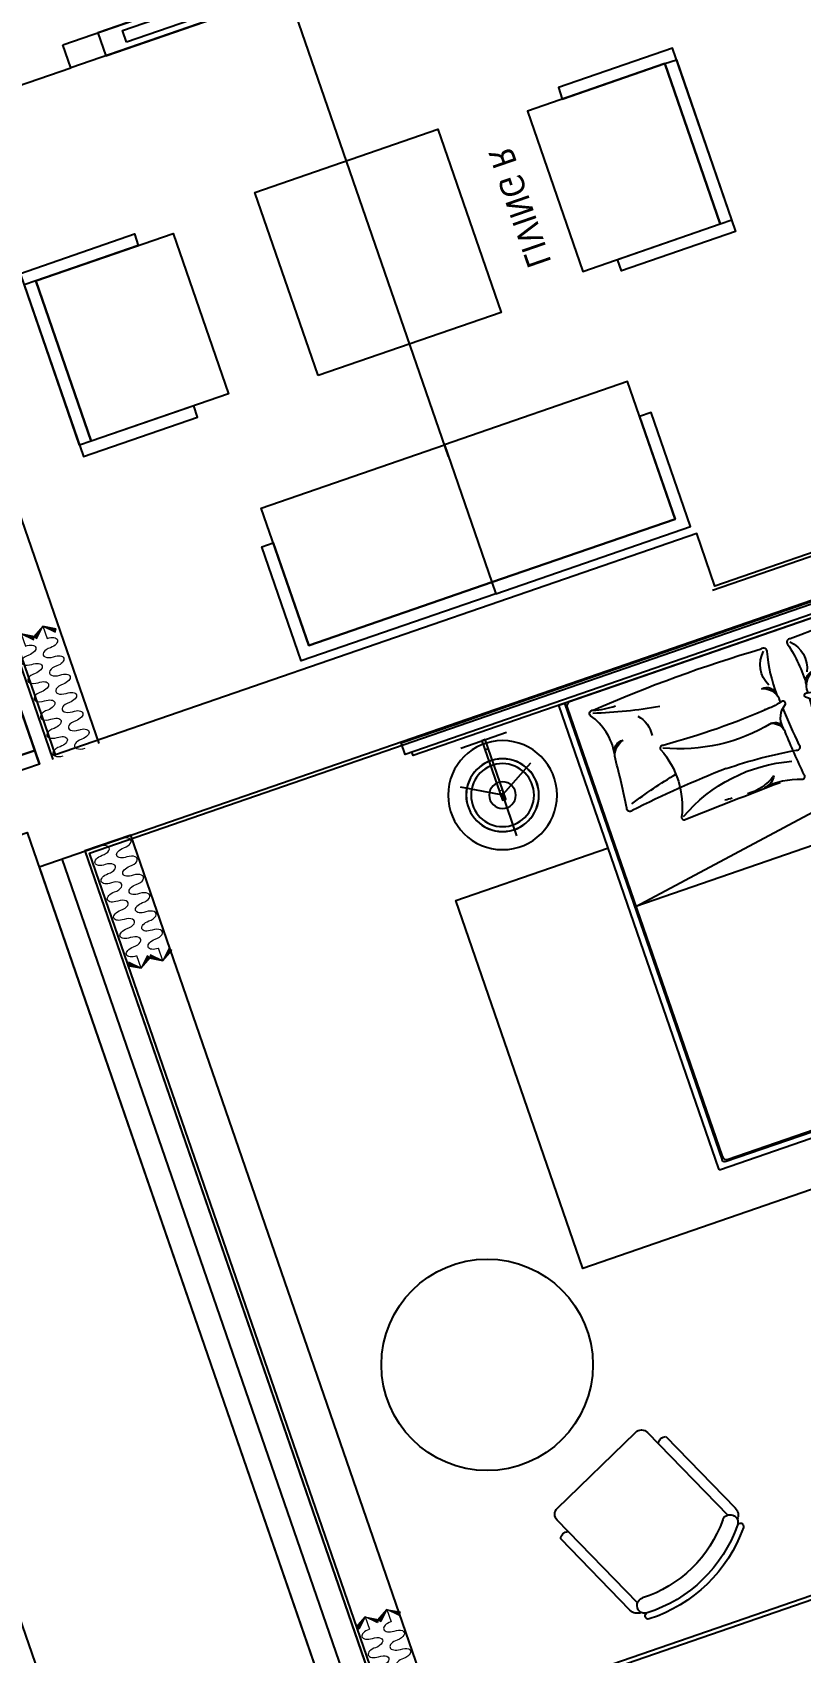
# Model space of a CAD drawing. Header units: millimetres. Extents: x -361699137 to 361252145, y -356478932 to 356523199.
# Drawn here: x 278168 to 281339, y 16563 to 23251 of the extents above; entities that cross this region are included whole.
import ezdxf

# ---------------------------------------------------------------- set-up
doc = ezdxf.new("R2010")
doc.units = ezdxf.units.MM
doc.header["$LTSCALE"] = 100
doc.header["$MEASUREMENT"] = 0
doc.set_wipeout_variables(frame=1)
doc.linetypes.add('ACAD_ISO03W100', pattern=[30, 12, -18])
for name, color, linetype in [('1VinaPVC-Text', 9, 'Continuous'), ('A-ANNO-ROOM', 50, 'Continuous'), ('A-WALL-FNSH', 11, 'Continuous'), ('IDEA - dim', 251, 'Continuous'), ('KT-Net manh', 139, 'Continuous'), ('KT-Tuong', 1, 'Continuous')]:
    doc.layers.add(name, color=color, linetype=linetype)
doc.layers.add('A- NOI THAT', color=3, linetype='Continuous', lineweight=9)
doc.layers.add('CIC36 net manh', color=8, linetype='Continuous', lineweight=9)
doc.layers.add('dien tich thong thuy', color=3, linetype='Continuous', plot=False)
doc.styles.add('220126_HDN_HBA typical plan$0$211210_HDN_HBA_TYPICAL PLAN CORE OPT 1$0$HBA-Text', font='GOTHIC.TTF')
doc.styles.add('Tahoma', font='tahoma.ttf')

# ---------------------------------------------------------------- blocks, each defined once
blk = doc.blocks.new('A$C1AAC5519')
at = {"layer": 'A-ANNO-ROOM', "insert": (772.955269176513, 1216.574747113511), "char_height": 600, "attachment_point": 2, "rotation": 50.44882673977027, "style": '220126_HDN_HBA typical plan$0$211210_HDN_HBA_TYPICAL PLAN CORE OPT 1$0$HBA-Text'}
blk.add_mtext_dynamic_manual_height_columns('S.B1.', width=722857412.8743668, gutter_width=9765.624999999996, heights=[0], dxfattribs=at)
blk = doc.blocks.new('A$C418F5BC8')
at = {"layer": 'A-ANNO-ROOM', "insert": (648.1133449638728, 1090.790118377889), "char_height": 600, "attachment_point": 2, "rotation": 50.44882673977027, "style": '220126_HDN_HBA typical plan$0$211210_HDN_HBA_TYPICAL PLAN CORE OPT 1$0$HBA-Text'}
blk.add_mtext_dynamic_manual_height_columns('SL-S', width=722857412.8743668, gutter_width=9765.624999999996, heights=[0], dxfattribs=at)
blk = doc.blocks.new('A$C2A6C5140')
at = {"layer": 'A-ANNO-ROOM', "insert": (731.4497625969816, 1190.0169191678, 0.0003277973379295924), "char_height": 600, "attachment_point": 2, "rotation": 50.44882673977027, "style": '220126_HDN_HBA typical plan$0$211210_HDN_HBA_TYPICAL PLAN CORE OPT 1$0$HBA-Text'}
blk.add_mtext_dynamic_manual_height_columns('2-BR', width=722857412.8743668, gutter_width=9765.624999999996, heights=[0], dxfattribs=at)
blk = doc.blocks.new('A$C5388591E')
at = {"layer": 'A-ANNO-ROOM', "insert": (894.3001998505497, 842.1987865094561, 0.0004622000541105721), "char_height": 600, "attachment_point": 2, "rotation": 1.4064704596368105, "style": '220126_HDN_HBA typical plan$0$211210_HDN_HBA_TYPICAL PLAN CORE OPT 1$0$HBA-Text'}
blk.add_mtext_dynamic_manual_height_columns('3-BR', width=722857412.8743668, gutter_width=9765.624999999996, heights=[0], dxfattribs=at)
blk = doc.blocks.new('A$C21AF0CCA')
at = {"layer": 'A-ANNO-ROOM', "insert": (1197.56892258345, 814.6835720778872), "char_height": 600, "attachment_point": 2, "rotation": 0.10542954816276216, "style": '220126_HDN_HBA typical plan$0$211210_HDN_HBA_TYPICAL PLAN CORE OPT 1$0$HBA-Text'}
blk.add_mtext_dynamic_manual_height_columns('S.B1P.', width=722857412.8743668, gutter_width=9765.624999999996, heights=[0], dxfattribs=at)
blk = doc.blocks.new('17-23F MEA_1BR (Type-2)$0$1X-LAMP1')
at = {"color": 0, "linetype": 'ByBlock', "lineweight": -2}
for p, q in [((0.03333333350902346, -0.0577350272233404), (-0.5900208757140597, 1.021946134262932)), ((0.03333333350902346, -0.0577350272233404), (-0.5900208757140597, 1.021946134262932)), ((0.03333333350902346, 0.0577350272233404), (-0.5900208757141566, -1.021946134263029)), ((0.03333333350902346, 0.0577350272233404), (-0.5900208757141566, -1.021946134263029)), ((-0.06666666701804692, 0), (1.180041751428119, 0)), ((-0.06666666701804692, 0), (1.180041751428119, 0))]:
    blk.add_line(p, q, dxfattribs=at)
at = {"color": 0, "linetype": 'ByBlock', "lineweight": -2, "const_width": 0.03333333333333333}
for points in [[(-0.4809644977131393, 0.8330549466758385), (-0.5824066106765531, 1.00875784035549)], [(-0.4809644977131393, 0.8330549466758385), (-0.5824066106765531, 1.00875784035549)], [(0.9619289954262786, 0), (1.164813221353009, 0)], [(0.9619289954262786, 0), (1.164813221353009, 0)], [(-0.4809644977130423, -0.8330549466761296), (-0.5824066106764562, -1.008757840355781)], [(-0.4809644977130423, -0.8330549466761296), (-0.5824066106764562, -1.008757840355781)]]:
    blk.add_lwpolyline(points, dxfattribs=at)
at = {"color": 0, "linetype": 'ByBlock', "lineweight": -2}
for radius in [1, 0.8666666666666667, 0.8666666666666667, 0.3666666666666667, 0.3666666666666667]:
    blk.add_circle((0, 0), radius, dxfattribs=at)
blk = doc.blocks.new('17-23F MEA_1BR (Type-2)$0$IFF-TABLE LAMP')
blk.add_line((40.000000018219, 192.484417756903), (40.0000000197324, 207.484417756903))
at = {"ltscale": 10}
blk.add_lwpolyline([(1.900480128824711e-08, 299.9922088806343), (3.800960257649422e-08, 99.99220888063428)], dxfattribs=at)
blk.add_lwpolyline([(1.827720552682877e-08, 192.4844177606865), (1.967418938875198e-08, 207.4844177607156), (260.0000000197906, 207.4844177360355), (260.0000000183354, 192.4844177360355)], close=True)
blk.add_circle((240.0000000190921, 199.9844177378982), 150.3620897276269)
at = {"layer": 'A- NOI THAT'}
blk.add_line((220.0000000182772, 192.4844177397608), (220.0000000196742, 207.4844177397899), dxfattribs=at)
at = {"ltscale": 10, "xscale": 150.0000000000582, "yscale": 150.0000000000582, "zscale": 1068.863950547171, "rotation": 359.9999999945528}
blk.add_blockref('17-23F MEA_1BR (Type-2)$0$1X-LAMP1', (240.0000000190921, 199.9844177378982), dxfattribs=at)
blk = doc.blocks.new('bk')
at = {"layer": 'IDEA - dim'}
blk.add_lwpolyline([(-0.0002675037831068039, -1377.500088232278), (49.99973246827722, -1377.500088232278), (49.99973246827722, 1812.499911767722), (-0.0002675037831068039, 1812.499911767722), (-0.02712895162403584, 1577.500073593284), (0.0002675037831068039, 1377.500088232337)], close=True, dxfattribs=at)
blk.add_lwpolyline([(49.99973249621689, -1337.500088473607), (64.9997324962169, -1337.500088473607), (64.99942849576473, 1783.275878090877), (49.99942846782506, 1783.275878090877)], dxfattribs=at)
for centre in [(339.9996877703816, 1487.597338693915), (339.9996877703816, -1052.500088209519)]:
    blk.add_circle(centre, 225, dxfattribs=at)
blk.add_blockref('17-23F MEA_1BR (Type-2)$0$IFF-TABLE LAMP', (99.99968774989247, 1287.612920955988), dxfattribs=at)
at = {"layer": 'IDEA - dim', "xscale": -1, "rotation": 180}
blk.add_blockref('17-23F MEA_1BR (Type-2)$0$IFF-TABLE LAMP', (99.99968774989247, -852.5156704715919), dxfattribs=at)
blk.add_wipeout([(2294.9927706439044, 1812.499911767722), (688.0012429019376, 1812.4999117677266), (688.0012429019379, -1377.5000882322693), (2294.992770643901, -1377.5000882322781)]).dxf.layer = 'IDEA - dim'
at = {"layer": 'IDEA - dim'}
blk.add_lwpolyline([(688.0012429021299, -1377.500088232162), (2294.992770643905, -1377.500088232162), (2294.992770643905, 1812.499911767722), (688.0012429021299, 1812.499911767722)], close=True, dxfattribs=at)
blk.add_wipeout([(2089.9927706438775, 1147.4999117677091), (2091.9910419872776, 1147.083241522198), (2093.528304549841, 1146.0354456736611), (2094.706365021883, 1144.167853025652), (2094.992770643896, 1142.4999117677187), (2094.9927706439044, -707.5000882322773), (2094.589172713081, -709.4681044970649), (2093.528304549837, -711.035622138211), (2091.9009560955064, -712.1216494708956), (2089.992770643904, -712.5000882322781), (64.9927706439039, -712.5000882322777), (64.99277064390344, -701.0793375772756), (64.99277064390344, -697.9310051431256), (64.9927706439039, -687.500088232277), (64.9927706439039, -680.5649314507604), (64.9927706439039, -670.3520584522034), (64.9927706439039, -662.5000882322773), (64.9927706439039, 1109.4022618851604), (64.99277064390344, 1116.6055294068224), (64.9927706439039, 1122.4999117677226), (64.9927706439039, 1128.4480348523368), (64.99277064390344, 1131.378109884231), (64.99277064390344, 1135.8747761278257), (64.9927706439039, 1141.999817293764), (64.9927706439039, 1147.4999117677226)]).dxf.layer = 'IDEA - dim'
for p, q in [((64.9927706439048, 1122.499911767722), (2059.992770643905, 1122.499911767722)), ((2069.992770643905, 1112.499911767722), (2069.992770643905, -677.5000882322784)), ((2059.992770643905, -687.5000882322784), (64.9927706439048, -687.5000882322784))]:
    blk.add_line(p, q, dxfattribs=at)
for points in [[(64.9927706439048, 1147.499911767722), (64.9927706439048, -712.5000882322784), (2089.992770643905, -712.5000882322784, 0.414213562373095), (2094.992770643905, -707.5000882322784), (2094.992770643905, 1142.499911767722, 0.414213562373095), (2089.992770643905, 1147.499911767722)], [(2064.992770643905, 1097.499911767722), (2064.992770643905, -662.5000882322784, -0.414213562373095), (2044.992770643905, -682.5000882322784), (84.9927706439048, -682.5000882322784, -0.414213562373095), (64.9927706439048, -662.5000882322784), (64.9927706439048, 1097.499911767722, -0.414213562373095), (84.9927706439048, 1117.499911767722), (2044.992770643905, 1117.499911767722, -0.414213562373095)]]:
    blk.add_lwpolyline(points, format="xyb", close=True, dxfattribs=at)
blk.add_lwpolyline([(953.7718744687736, 1117.499911767722), (666.7421166915447, -682.5000882322784), (953.7718744687736, -682.5000882322784), (953.7718744687736, 1117.499911767722)], dxfattribs=at)
for points in [[(130.5189307499677, 1020.231518037966, 0.0322267518500584), (117.5159490872175, 280.8010041856323, 0.6954102038374376), (134.8152468968183, 263.1623008393799, -0.06819172719823166), (318.2687705401331, 282.2858964790939)], [(328.4593590069562, 994.6956141073024, -0.1947777689282308), (148.3541835118085, 1037.328105219058, 0.695410203837745), (130.5189307499677, 1020.231518037966, -0.06869920635669718), (143.8733113575727, 927.151387460879)], [(537.5575337726623, 578.9210044868523, -0.02440708241230374), (574.8644917774945, 1003.142975099734, 0.682043984117207), (557.806493120268, 1020.778861292056, -0.01911888479107355), (351.0600977707654, 998.8431818563258)], [(359.6018241010606, 327.3320662273909, 0.03738852551350155), (362.1997381653637, 794.6251031684806, -0.6954102038374376), (375.8936223126948, 809.2183097908855, 0.212902074484743), (666.1287974137813, 818.2535849704291, -0.682043984117207), (680.682247037068, 804.7193091672962, 0.003833100174621584), (664.060634912923, 387.5748876007856)], [(537.5575337726623, 578.9210044868523, 0.03780406069757473), (560.3477269653231, 279.5233349141199, -0.682043984117207), (543.2897283080965, 261.8874487217981, 0.0153884113997309), (377.4013947639614, 275.936111175688, 0.0153884113997309)], [(662.7616236191243, 455.9914424225572, 0.1283367273639134), (681.1566764432937, 297.7767282337882, -0.682043984117207), (667.6581487227231, 283.1901158848777, 0.01651551347398293), (473.3836847953498, 299.4327982485411)], [(453.8603144548833, 302.6394694916089, 0.2943066146886709), (365.752360695973, 260.9987377833459, -0.695410203837745), (351.0036096442491, 274.5249526196276, 0.06869920635669718), (360.1544475667179, 350.1409014732926)], [(351.6931289527565, 277.1956480066874, 0.001401209682945915), (336.543332958594, 277.8231281575281)], [(130.5189307499677, -585.2316945025232, -0.0322267518500584), (117.5159490872175, 154.1988193498109, -0.6954102038374376), (134.8152468968183, 171.8375226960634, 0.06819172719823166), (318.2687705401331, 152.7139270563493)], [(351.6931289527565, 157.8041755287559, -0.001401209682945915), (336.543332958594, 157.1766953779152)], [(453.8603144548833, 132.3603540438344, -0.2943066146886709), (365.752360695973, 174.0010857520974, 0.695410203837745), (351.0036096442491, 160.4748709158157, -0.06869920635669718), (360.1544475685805, 84.85892206215067)], [(537.5575337726623, -143.921180951409, -0.03780406069757473), (560.3477269653231, 155.4764886213234, 0.682043984117207), (543.2897283080965, 173.1123748136451, -0.0153884113997309), (377.4013947639614, 159.0637123597553, -0.0153884113997309)], [(662.7616236191243, -20.99161888711387, -0.1283367273639134), (681.1566764432937, 137.2230953016551, 0.682043984117207), (667.6581487227231, 151.8097076505655, -0.01651551347398293), (473.3836847953498, 135.5670252869022)], [(359.6018241010606, 107.6677573080524, -0.03738852551350155), (362.1997381653637, -359.6252796330373, 0.6954102038374376), (375.8936223126948, -374.2184862554423, -0.212902074484743), (666.1287974137813, -383.2537614349858, 0.682043984117207), (680.682247037068, -369.7194856318529, -0.003833100174621584), (664.060634912923, 47.4249359346577)], [(537.5575337726623, -143.921180951409, 0.02440708241230374), (574.8644917774945, -568.1431515642907, -0.682043984117207), (557.806493120268, -585.7790377566125, 0.01911888479107355), (351.0600977707654, -563.8433583208825)], [(328.4593590069562, -559.6957905718591, 0.1947777689282308), (148.3541835118085, -602.3282816836145, -0.695410203837745), (130.5189307499677, -585.2316945025232, 0.06869920635669718), (143.8733113575727, -492.1515639254358)]]:
    blk.add_lwpolyline(points, format="xyb", dxfattribs=at)
for centre, radius, start, end in [((2059.992770643905, 1112.499911767722), 10, 0, 90), ((-1855.893261833116, 412.1197588521754), 2090.50573884574, 9.449345545667013, 17.06146431403828), ((332.4132648278028, 949.5874807912624), 44.79447967226619, 89.52383022854765, 188.1184555516923), ((359.1095205117017, 926.2340710241115), 73.05392663059416, 96.32596095485857, 166.521431934691), ((327.8923669625074, 957.256370790652), 37.44353618289027, 82.49582310884288, 89.13236035296606), ((2378.285411672667, 392.4501631337916), 1926.589560454453, 161.7731380905047, 168.2986577211647), ((293.389007082209, 941.4593048116076), 118.9285875093396, 227.918371660803, 277.1736100548109), ((1225.348830725998, 478.9245533357025), 649.21508015164, 149.2584259575628, 194.8124501654718), ((-292.2060054279864, 496.0503682396375), 729.9684376083363, 347.776876654984, 24.55315643301806), ((484.2919548079371, 602.2568904169602), 176.3869226037691, 357.8390457640604, 7.866675228716556), ((448.8585773725063, 520.9046236272552), 216.5311150494259, 327.0324244446084, 2.612978378356665), ((602.2806173525751, 457.1927433388191), 61.04320968946892, 297.5596185857169, 351.5320563729027), ((457.8234593626112, 339.1117546694586), 36.68697397074765, 173.4173087237131, 272.2454878465561), ((478.6044039670378, 358.3762840105919), 59.17423787444497, 194.7429581683624, 264.9384292148029), ((216.5345083046705, 194.2081220292603), 118.9285875093396, 63.63493232034747, 137.0816283558015), ((317.8965000156313, 327.0788292225916), 44.79447967226619, 171.8815444483077, 270.4761697714524), ((344.5927556995302, 350.4322389897425), 73.05392663059416, 193.478568065309, 263.6740390451414), ((216.5345083046705, 240.791701506183), 118.9285875093396, 222.9183716441985, 296.3650676796526), ((317.8965000156313, 107.9209943128517), 44.79447967226619, 89.52383022854765, 188.1184555516923), ((344.5927556995302, 84.56758454570081), 73.05392663059416, 96.32596095485857, 166.521431934691), ((478.6044039670378, 76.62353952485137), 59.17423787444497, 95.06157078519713, 165.2570418316376), ((-292.2060054279864, -61.05054470419418), 729.9684376083363, 335.446843566982, 12.22312334501602), ((457.8234593626112, 95.88806886598468), 36.68697397074765, 87.75451215344394, 186.5826912762869), ((1225.348830725998, -43.92472980025923), 649.21508015164, 165.1875498345282, 210.7415740424371), ((602.2806173525751, -22.19291980337584), 61.04320968946892, 8.46794362709735, 62.44038141428312), ((448.8585773725063, -85.90480009181192), 216.5311150494259, 357.3870216216433, 32.96757555539167), ((484.2919548079371, -167.2570668815169), 176.3869226037691, 352.1333247712835, 2.160954235939574), ((-1855.893261833116, 22.88006468326785), 2090.50573884574, 342.9385356859617, 350.550654454333), ((293.389007082209, -506.4594812761643), 118.9285875093396, 82.82638994518913, 132.081628339197), ((2378.285411672667, 42.54966040165164), 1926.589560454453, 191.7013422788353, 198.2268619094953), ((332.4132648278028, -514.5876572558191), 44.79447967226619, 171.8815444483077, 270.4761697714524), ((359.1095205117017, -491.2342474886682), 73.05392663059416, 193.478568065309, 263.6740390451414), ((327.8923669625074, -522.2565472552087), 37.44353618289027, 270.8676396470339, 277.5041768911571), ((2059.992770643905, -677.5000882322784), 10, 270, 0)]:
    blk.add_arc(centre, radius, start, end, dxfattribs=at)
blk = doc.blocks.new('CH12')
for p, q in [((-312.375, -149.2411279597436), (-312.375, -572.1779138786915)), ((-267.75, -149.2411279597436), (-267.75, -639.6303226458076)), ((267.75, -639.6303226458076), (267.75, -149.2411280118249)), ((312.375, -572.1779138786915), (312.375, -149.2411246072115)), ((-232.0500000000029, -675.3303226458047), (232.0500000000029, -675.3303226458047))]:
    blk.add_line(p, q)
for centre, radius, start, end in [((-273.6712626853696, -77.20016474780641), 13.38749999999989, 116.2505862071374, 296.2505862071374), ((0, -632.1362743546706), 632.1362743546692, 63.74941379286258, 116.2505862071374), ((0, -632.1362743546706), 605.3612743546691, 63.7494137928626, 116.2505862071374), ((273.671262685355, -77.20016474780641), 13.38750000000007, 243.7494137928627, 63.74941379286245), ((-267.75, -149.2411279597436), 44.62499999999999, 111.939144832112, 180), ((-252.9468673518131, -119.2240579767858), 33.46874999998481, 116.2505888953854, 296.2505888953855), ((0, -632.1362743546706), 538.4237743546691, 63.74941109871938, 116.2505888953856), ((252.9468674045929, -119.2240580028119), 33.46875000001501, 243.7494110987195, 63.74941109871941), ((267.75, -149.2411280118286), 44.62499999999959, 0, 68.06085506708637), ((-290.0625, -549.8654138786915), 31.55464011044969, 225, 315), ((290.0625, -549.8654138786915), 31.55464011044961, 225.0000000000001, 315.0000000000002), ((-232.0500000000029, -639.6303226458076), 35.7, 180, 269.9999999999999), ((232.0500000000029, -639.6303226458076), 35.7, 270, 0)]:
    blk.add_arc(centre, radius, start, end)
blk = doc.blocks.new('*U207')
for points in [[(482.6951045578201, -398.9039813853606), (464.6170375002125, -396.4493711387506), (464.3337632049024, -466.3349522090732)], [(396.7561588253833, -484.1490495130481), (464.3337632049024, -466.3349522090732), (394.4481821902239, -466.0516779393653)]]:
    blk.add_hatch(color=256).paths.add_polyline_path(points)
blk.add_line((464.3337632049024, -466.3349522090732), (416.9273155568029, -418.7598943406972))
for points in [[(482.6951045578201, -398.9039813853606), (464.6170375002125, -396.4493711387506), (464.3337632049024, -466.3349522090732)], [(396.7561588253833, -484.1490495130481), (464.3337632049024, -466.3349522090732), (394.4481821902239, -466.0516779393653)]]:
    blk.add_lwpolyline(points, close=True)
for centre in [(16.76743755071067, -17.17677016190672), (85.71403000141326, -87.65612936302188), (155.3043908096025, -157.4940017787478), (224.8947516177918, -227.3318741944736), (294.485112425981, -297.1697466101995), (364.0754732341703, -367.0076190259254)]:
    blk.add_ellipse(centre, major_axis=(34.52187991841241, 31.95056764796491), ratio=0.5238875827070036, start_param=4.731720461219403, end_param=7.873313114809197)
at = {"extrusion": (0, 0, -1)}
for centre in [(51.5728287498025, -52.1059534814385), (120.5194212005051, -122.5853126825537), (190.1097820086943, -192.4231850982796), (259.7001428168836, -262.2610575140054), (329.2905036250728, -332.0989299297313), (398.8808644332621, -401.9368023454572)]:
    blk.add_ellipse(centre, major_axis=(-32.07293168385898, -34.4082260416161), ratio=0.5238875826554585, start_param=4.731720461217387, end_param=7.87331311480718, dxfattribs=at)
blk = doc.blocks.new('17')
at = {"layer": 'A-WALL-FNSH', "color": 5}
for p, q in [((3899.999999999978, 9600.000000000007), (0, 9600)), ((3899.999999999993, 9500.000000000007), (0, 9500.000000000022))]:
    blk.add_line(p, q, dxfattribs=at)
blk.add_lwpolyline([(3899.999999999993, 9400.000000000015), (-7.275957614183426e-12, 9400.000000000036)], dxfattribs=at)
at = {"layer": 'IDEA - dim', "extrusion": (1.101823627771677e-08, -3.980573537919552e-09, 1)}
blk.add_circle((1352.80145630063, 8522.637776722175, 0.002490322388088965), 436.4401978142558, dxfattribs=at)
at = {"layer": 'KT-Net manh', "linetype": 'ACAD_ISO03W100', "ltscale": 4}
blk.add_lwpolyline([(3899.999999999993, 9400.000000000015), (-7.275957614183426e-12, 9400.000000000036), (0, 9200.000000000015), (3899.999999999978, 9200.000000000015)], close=True, dxfattribs=at)
at = {"layer": 'KT-Tuong'}
blk.add_lwpolyline([(-7.275957614183426e-12, 9600.000000000022), (0, 2.182787284255028e-11)], dxfattribs=at)
at = {"layer": 'CIC36 net manh', "color": 8, "extrusion": (0, 0, -1), "xscale": 0.8100000000112607, "yscale": 0.8100000000112607, "zscale": -0.8100000000112604, "rotation": 225.1232012039729}
for p in [(-0.745985021807428, 9338.66334115879), (-0.5282706897633034, 9243.709714671859)]:
    blk.add_blockref('*U207', p, dxfattribs=at)
at = {"layer": 'CIC36 net manh', "color": 8, "xscale": 0.8100000000112604, "yscale": 0.8100000000112604, "zscale": 0.8100000000112604, "rotation": 225.123201203973}
for p in [(3899.254014978163, 9338.663341158805), (3899.471729310208, 9243.709714671852)]:
    blk.add_blockref('*U207', p, dxfattribs=at)
at = {"layer": 'IDEA - dim', "extrusion": (-1.101823627771677e-08, 3.980573537919554e-09, -1), "xscale": 0.9698671062557873, "yscale": 0.9698671062557873, "zscale": -0.969867106255787, "rotation": 244.8546697310385}
blk.add_blockref('CH12', (-200.9358563637191, 7960.258993890738, 0.07244506548842838), dxfattribs=at)
at = {"layer": 'IDEA - dim', "extrusion": (0, 0, -1), "zscale": -0.9999999999999998}
blk.add_blockref('bk', (-3894.992770640187, 6207.500088232424), dxfattribs=at)
at = {"layer": 'KT-Tuong'}
blk.add_lwpolyline([(3899.999999999993, 9600.000000000015), (3899.999999999993, 1.455191522836685e-11)], dxfattribs=at)
blk = doc.blocks.new('16')
at = {"layer": 'A-WALL-FNSH', "color": 5}
for points in [[(2985.000000000917, 9460.000000012857), (5540.000000000931, 9460.000000012355), (5540.000000000939, 9580.00000001282), (2984.999999999054, 9580.000000013373)], [(5540.000000000939, 9580.00000001282), (5540.000000000931, 9460.000000012355), (5600.000000000902, 9460.000000012922), (5599.999999999069, 9580.000000012806)]]:
    blk.add_lwpolyline(points, close=True, dxfattribs=at)
blk.add_lwpolyline([(5600.000000000902, 9460.000000012922), (2985.000000000917, 9460.000000012857)], dxfattribs=at)
at = {"layer": 'IDEA - dim'}
blk.add_line((5600.000000000902, 9399.99999999287), (2924.999999999069, 9399.999999993255), dxfattribs=at)
for points in [[(3709.322811259859, 8375.738865841056), (3709.322811259874, 8823.743899907277), (4409.322811261736, 8823.743899907233), (4409.322811259874, 8873.743899906854), (3659.322811263613, 8873.743899906302), (3659.322811261736, 8375.738865841005)], [(4409.322811259866, 8375.738865841005), (4409.322811261736, 8823.743899907233), (3709.322811259874, 8823.743899907277), (3709.322811261729, 8873.743899906825), (4459.322811261729, 8873.743899906345), (4459.322811261736, 8375.738865841005)], [(3709.322811259874, 8823.743899907277), (3709.322811259866, 8223.743899906345), (4409.322811259881, 8223.743899906302), (4409.322811261736, 8823.743899907233)], [(2825.000000000902, 8399.999999994201), (2825.000000000909, 6599.999999993292), (2925.000000002779, 6599.999999993321), (2925.000000002779, 8399.999999993306)], [(5051.994965934195, 8249.999999993728), (5499.999999999069, 8249.999999993262), (5500.000000000909, 7449.999999993277), (5549.999999999054, 7449.999999993714), (5549.99999999904, 8299.999999993313), (5051.99496593418, 8299.999999993284)], [(2924.999999999061, 6752.499999993306), (2825.000000000909, 6752.499999993292), (2825.000000000917, 8247.499999994252), (2924.99999999904, 8247.499999993786)], [(5499.999999999069, 8249.999999993262), (4899.999999999054, 8249.999999993306), (4900.000000000917, 7449.999999993772), (5500.000000000909, 7449.999999993277)], [(2900.000000000909, 8147.499999993815), (2849.999999999054, 8147.49999999423), (2849.999999997191, 6852.499999993772), (2899.999999999054, 6852.499999993765)], [(4459.322811261736, 7849.999999993306), (3659.322811261751, 7849.99999999284), (3659.322811261722, 7049.999999993335), (4459.322811261743, 7049.999999993299)], [(5499.999999999054, 6649.999999993321), (4900.000000000917, 6649.999999993765), (4900.000000000917, 7449.999999993772), (5500.000000000909, 7449.999999993277)], [(5051.99496593418, 6649.999999993772), (5499.999999999054, 6649.999999993321), (5500.000000000909, 7449.999999993277), (5549.999999999054, 7449.999999993714), (5550.000000000909, 6599.999999993772), (5051.994965936028, 6599.999999993743)], [(3709.322811261743, 6076.256100080733), (3709.322811259888, 6676.256100080689), (4409.322811259874, 6676.256100080725), (4409.322811259874, 6076.256100080733)], [(3709.322811261758, 6524.261134145578), (3709.322811261743, 6076.256100080733), (4409.322811259874, 6076.256100080733), (4409.322811259874, 6026.256100080245), (3659.322811259874, 6026.256100079816), (3659.322811261736, 6524.261134145621)], [(4409.322811259874, 6524.261134146072), (4409.322811259874, 6076.256100080733), (3709.322811261743, 6076.256100080733), (3709.322811259866, 6026.256100080267), (4459.322811259888, 6026.256100079794), (4459.322811259866, 6524.261134145578)]]:
    blk.add_lwpolyline(points, close=True, dxfattribs=at)
at = {"layer": 'KT-Net manh', "linetype": 'ACAD_ISO03W100', "ltscale": 4}
for p, q in [((5600.000000000917, 9199.999999993292), (2924.99999999904, 9199.99999999332)), ((2925.000000004649, 9199.999999993277), (2925.000000002779, 8399.999999993306)), ((4949.999999999047, 7449.999999994223), (2200.000000000917, 7449.999999993765))]:
    blk.add_line(p, q, dxfattribs=at)
at = {"layer": 'KT-Tuong'}
blk.add_lwpolyline([(5599.999999981832, 3000.000685518826), (5599.999999982276, 3569.999999992811), (5830.000000627675, 3569.999999952299), (5830.000000610344, 6600.000912125841)], dxfattribs=at)
at = {"layer": 'CIC36 net manh', "color": 8, "xscale": -0.8100000000112606, "yscale": 0.8100000000112606, "zscale": 0.8100000000112607, "rotation": 314.8767987960189}
for p in [(5599.471729309269, 9356.290285320778), (5599.254014979088, 9261.336658834749)]:
    blk.add_blockref('*U207', p, dxfattribs=at)
at = {"layer": '1VinaPVC-Text', "style": 'Tahoma'}
blk.add_text('LIVING R', height=99.99999999999999, rotation=180, dxfattribs=at).set_placement((4331.538048687973, 6885.442218536329))

msp = doc.modelspace()

# ---------------------------------------------------------------- block references
at = {"layer": 'A-ANNO-ROOM'}
for p in [(-259643.7130096142, 30107.50136767479, 5.460850030168077e-05), (-265285.2820729736, 28918.92663560377, 5.460850030168077e-05), (-245554.3968650475, 25356.81105555443, 5.460850030168077e-05), (-227992.1817903481, 24030.19494673412, 5.460832008522107e-05), (-256709.4713859697, 21832.8932062781, 5.460850030168077e-05), (-262170.0583902029, 20336.74231012515, 5.460850030168077e-05), (-227339.9751671815, 20267.82827189344, 5.460850030168077e-05), (-224467.8250259957, 15310.13736246047, 5.460832008522128e-05)]:
    msp.add_blockref('A$C21AF0CCA', p, dxfattribs=at)
at = {"layer": 'dien tich thong thuy'}
for name, p, rotation in [('A$C2A6C5140', (-231902.1761341663, 41866.69510118499, 3.214423980650787e-05), 310.9576437198666), ('A$C2A6C5140', (-223136.0769012624, 38294.90614465419, 1.895367564819208e-05), 310.9576437198666), ('A$C2A6C5140', (-179022.2876665308, 13510.42375649511, 0.000178988243818107), 310.9576437198666), ('A$C2A6C5140', (-176749.4277460563, 2773.706094754736, 0.000178988243818107), 310.9576437198666), ('A$C2A6C5140', (-199561.0792445699, 2742.960286576832, 0.0001030398263186841), 310.9576437198666), ('A$C2A6C5140', (-192735.1419570138, 2545.06827839894, 0.000178988243818107), 310.9576437198666), ('A$C418F5BC8', (-243956.3571569886, 39603.8582028097, -1.001597833679712e-05), 309.6632197063607), ('A$C418F5BC8', (-248126.4019441397, 37597.12528390926, -1.001597833679712e-05), 309.6632197063607), ('A$C418F5BC8', (-251890.361273925, 36548.61448139837, -1.001597833679712e-05), 309.6632197063607), ('A$C418F5BC8', (-255839.4329553979, 34945.01120257354, -1.001597833679712e-05), 309.6632197063607), ('A$C1AAC5519', (-240877.0889148213, 28052.61175672372, 0.0003723829774320968), 309.6566028083925), ('A$C1AAC5519', (-219521.6105350079, 27682.1615688601, 0.0005547181599990354), 309.6566028083925), ('A$C1AAC5519', (-217651.9125884596, 24627.95011466656, 0.0003723828570649432), 309.6566028083925), ('A$C1AAC5519', (-267764.0012375055, 19262.70548251106, 0.0003723828655667127), 309.6566028083925), ('A$C418F5BC8', (-223053.1163780628, 10712.6679421931, -1.001597833679712e-05), 309.6632197063607), ('A$C1AAC5519', (-213503.7868963684, 3324.648489140978, -0.3423708923741385), 309.6566028083925), ('A$C1AAC5519', (-207798.658660123, 3064.615415494518, 0.0003723828655667127), 309.6566028083925), ('A$C1AAC5519', (-184128.1584514385, 2786.454424718489, 0.0003723828655667127), 309.6566028083925)]:
    msp.add_blockref(name, p, dxfattribs=dict(at, rotation=rotation))
for p in [(-273086.0443437684, 28673.87453448355, -1.001579812033762e-05), (-220441.6689392982, 3035.191374137183, 4.458552763712727e-05)]:
    msp.add_blockref('A$C5388591E', p, dxfattribs=at)

# ---------------------------------------------------------------- next in the draw order: block references
at = {"layer": 'IDEA - dim', "rotation": 109.0471379204444}
msp.add_blockref('17', (288542.6218433929, 19253.57817050197, -1.275884763208651e-05), dxfattribs=at)

# ---------------------------------------------------------------- next in the draw order: linework, layer by layer
at = {"layer": 'dien tich thong thuy'}
for points, elevation in [([(286429.2567529676, 24807.99127168646), (286959.5688940847, 23271.95936622733), (283745.7175114662, 22162.38319017921), (283820.777076381, 21944.97559658666), (280985.0249943507, 20965.93749600322), (280909.9654290502, 21183.3450900026), (278263.2651528877, 20269.57677221479), (277400.0801571081, 22769.76409781173), (277357.6551856705, 22892.64665067533), (276510.7874865987, 25345.57145593822), (279157.4886531639, 26259.34008115392), (279119.9586565274, 26368.04380396982), (281308.2135342003, 27123.53470578416), (281311.4769935409, 27114.08220171945), (282488.3137495621, 27520.38288962213), (282525.7813040979, 27411.85933391867), (283475.7579630457, 27739.83699780629), (283614.5172129365, 27337.92533392291), (285349.0517091453, 27936.77012305113), (286112.7011968594, 25724.88416613975), (286429.2566768735, 24807.99124541513)], -1.275851253765879e-05), ([(283782.0064922088, 21720.20770586027), (283785.3321792473, 21710.57496127028), (286455.6637077748, 22632.50192300846), (286675.9470013039, 21994.45851278862), (287313.9918777184, 22214.74230635134), (287624.0205208765, 21316.75453709781), (287633.4820439095, 21320.02106527175), (287801.5483674636, 20833.21571515345), (288118.100031606, 19916.32147700611), (288362.8563699463, 19207.38293143807), (279666.4905429558, 16205.17997183725), (278403.5316772862, 19863.29934375854), (283782.0064922088, 21720.20770586027)], -1.275851253765164e-05)]:
    msp.add_lwpolyline(points, dxfattribs=dict(at, elevation=elevation))
at = {"layer": 'dien tich thong thuy', "elevation": -1.275822045581973e-05}
msp.add_lwpolyline([(277117.3195568321, 19593.36835766821), (278146.586178009, 19948.72073264571), (279517.169880482, 15978.87162233175), (278489.8417187115, 15623.67920747967)], close=True, dxfattribs=at)

# ---------------------------------------------------------------- next in the draw order: block references
at = {"layer": 'IDEA - dim', "xscale": -1, "rotation": 109.047137953545}
msp.add_blockref('16', (285311.7970954109, 28611.55719632846, -1.275884763208672e-05), dxfattribs=at)

# ---------------------------------------------------------------- next in the draw order: block references
at = {"layer": 'IDEA - dim', "rotation": 109.0471379204444}
msp.add_blockref('17', (288542.6218433929, 19253.5781705019, -1.275884763208651e-05), dxfattribs=at)

# ---------------------------------------------------------------- next in the draw order: linework, layer by layer
at = {"layer": 'dien tich thong thuy'}
for points, elevation in [([(286429.2567529676, 24807.99127168639), (286959.5688940847, 23271.95936622725), (283745.7175114662, 22162.38319017914), (283820.777076381, 21944.97559658658), (280985.0249943507, 20965.93749600315), (280909.9654290502, 21183.34509000253), (278263.2651528877, 20269.57677221472), (277400.0801571081, 22769.76409781166), (277357.6551856705, 22892.64665067526), (276510.7874865987, 25345.57145593814), (279157.4886531639, 26259.34008115384), (279119.9586565274, 26368.04380396975), (281308.2135342003, 27123.53470578408), (281311.4769935409, 27114.08220171938), (282488.3137495621, 27520.38288962206), (282525.7813040979, 27411.8593339186), (283475.7579630457, 27739.83699780622), (283614.5172129365, 27337.92533392284), (285349.0517091453, 27936.77012305106), (286112.7011968594, 25724.88416613968), (286429.2566768735, 24807.99124541506)], -1.275851253765879e-05), ([(283782.0064922088, 21720.2077058602), (283785.3321792473, 21710.57496127021), (286455.6637077748, 22632.50192300839), (286675.9470013039, 21994.45851278854), (287313.9918777184, 22214.74230635127), (287624.0205208765, 21316.75453709774), (287633.4820439095, 21320.02106527167), (287801.5483674636, 20833.21571515338), (288118.100031606, 19916.32147700604), (288362.8563699463, 19207.382931438), (279666.4905429558, 16205.17997183717), (278403.5316772862, 19863.29934375847), (283782.0064922088, 21720.2077058602)], -1.275851253765164e-05)]:
    msp.add_lwpolyline(points, dxfattribs=dict(at, elevation=elevation))
at = {"layer": 'dien tich thong thuy', "elevation": -1.275822045581973e-05}
msp.add_lwpolyline([(277117.3195568321, 19593.36835766814), (278146.586178009, 19948.72073264564), (279517.169880482, 15978.87162233168), (278489.8417187115, 15623.6792074796)], close=True, dxfattribs=at)

# ---------------------------------------------------------------- next in the draw order: block references
at = {"layer": 'IDEA - dim', "xscale": -1, "rotation": 109.047137953545}
msp.add_blockref('16', (285311.7970954109, 28611.55719632839, -1.275884763208672e-05), dxfattribs=at)

doc.saveas('drawing.dxf')
